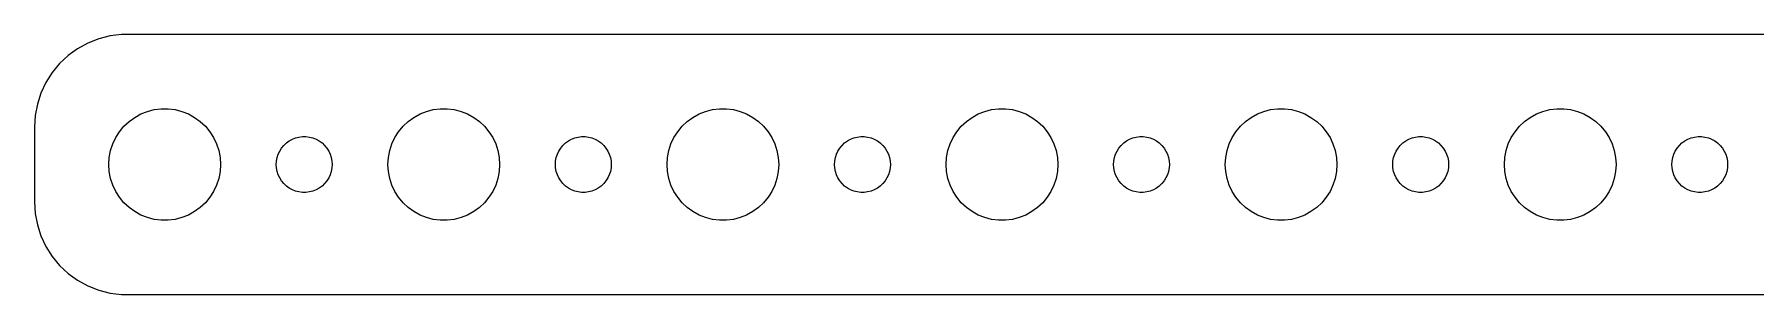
# Model space of a CAD drawing. Header units: metres. Extents: x -187 to 187, y 17 to 31.
# Drawn here: x -187 to -94.5, y 17 to 31 of the extents above; entities that cross this region are included whole.
import ezdxf

# ---------------------------------------------------------------- set-up
doc = ezdxf.new("R2010")
doc.units = ezdxf.units.M

msp = doc.modelspace()

# ---------------------------------------------------------------- linework, layer by layer
for p, q in [((-183.545, 30.7553), (-184.129, 30.5241)), ((-182.937, 30.9114), (-183.545, 30.7553)), ((-182.314, 30.9901), (-182.937, 30.9114)), ((182.314, 30.9901), (-182.314, 30.9901)), ((-185.187, 29.8526), (-185.645, 29.4227)), ((-184.679, 30.2216), (-185.187, 29.8526)), ((-184.129, 30.5241), (-184.679, 30.2216)), ((-186.045, 28.9389), (-186.382, 28.4088)), ((-185.645, 29.4227), (-186.045, 28.9389)), ((-186.649, 27.8406), (-186.843, 27.2434)), ((-186.382, 28.4088), (-186.649, 27.8406)), ((-186.843, 27.2434), (-186.961, 26.6267)), ((-181.277, 26.7145), (-180.927, 26.8532)), ((-180.927, 26.8532), (-180.562, 26.9469)), ((-180.562, 26.9469), (-180.188, 26.9941)), ((-180.188, 26.9941), (-179.812, 26.9941)), ((-179.812, 26.9941), (-179.438, 26.9469)), ((-179.438, 26.9469), (-179.073, 26.8532)), ((-179.073, 26.8532), (-178.723, 26.7145)), ((-166.277, 26.7145), (-165.927, 26.8532)), ((-165.927, 26.8532), (-165.562, 26.9469)), ((-165.562, 26.9469), (-165.188, 26.9941)), ((-165.188, 26.9941), (-164.812, 26.9941)), ((-164.812, 26.9941), (-164.438, 26.9469)), ((-164.438, 26.9469), (-164.073, 26.8532)), ((-164.073, 26.8532), (-163.723, 26.7145)), ((-151.277, 26.7145), (-150.927, 26.8532)), ((-150.927, 26.8532), (-150.562, 26.9469)), ((-150.562, 26.9469), (-150.188, 26.9941)), ((-150.188, 26.9941), (-149.812, 26.9941)), ((-149.812, 26.9941), (-149.438, 26.9469)), ((-149.438, 26.9469), (-149.073, 26.8532)), ((-149.073, 26.8532), (-148.723, 26.7145)), ((-136.277, 26.7145), (-135.927, 26.8532)), ((-135.927, 26.8532), (-135.562, 26.9469)), ((-135.562, 26.9469), (-135.188, 26.9941)), ((-135.188, 26.9941), (-134.812, 26.9941)), ((-134.812, 26.9941), (-134.438, 26.9469)), ((-134.438, 26.9469), (-134.073, 26.8532)), ((-134.073, 26.8532), (-133.723, 26.7145)), ((-121.277, 26.7145), (-120.927, 26.8532)), ((-120.927, 26.8532), (-120.562, 26.9469)), ((-120.562, 26.9469), (-120.188, 26.9941)), ((-120.188, 26.9941), (-119.812, 26.9941)), ((-119.812, 26.9941), (-119.438, 26.9469)), ((-119.438, 26.9469), (-119.073, 26.8532)), ((-119.073, 26.8532), (-118.723, 26.7145)), ((-106.277, 26.7145), (-105.927, 26.8532)), ((-105.927, 26.8532), (-105.562, 26.9469)), ((-105.562, 26.9469), (-105.188, 26.9941)), ((-105.188, 26.9941), (-104.812, 26.9941)), ((-104.812, 26.9941), (-104.438, 26.9469)), ((-104.438, 26.9469), (-104.073, 26.8532)), ((-104.073, 26.8532), (-103.723, 26.7145)), ((-186.961, 26.6267), (-187, 26)), ((-187, 26), (-187, 22)), ((-182.427, 25.7634), (-182.187, 26.0536)), ((-182.187, 26.0536), (-181.912, 26.3115)), ((-181.912, 26.3115), (-181.607, 26.533)), ((-181.607, 26.533), (-181.277, 26.7145)), ((-178.723, 26.7145), (-178.393, 26.533)), ((-178.393, 26.533), (-178.088, 26.3115)), ((-178.088, 26.3115), (-177.813, 26.0536)), ((-177.813, 26.0536), (-177.573, 25.7634)), ((-167.427, 25.7634), (-167.187, 26.0536)), ((-167.187, 26.0536), (-166.912, 26.3115)), ((-166.912, 26.3115), (-166.607, 26.533)), ((-166.607, 26.533), (-166.277, 26.7145)), ((-163.723, 26.7145), (-163.393, 26.533)), ((-163.393, 26.533), (-163.088, 26.3115)), ((-163.088, 26.3115), (-162.813, 26.0536)), ((-162.813, 26.0536), (-162.573, 25.7634)), ((-152.427, 25.7634), (-152.187, 26.0536)), ((-152.187, 26.0536), (-151.912, 26.3115)), ((-151.912, 26.3115), (-151.607, 26.533)), ((-151.607, 26.533), (-151.277, 26.7145)), ((-148.723, 26.7145), (-148.393, 26.533)), ((-148.393, 26.533), (-148.088, 26.3115)), ((-148.088, 26.3115), (-147.813, 26.0536)), ((-147.813, 26.0536), (-147.573, 25.7634)), ((-137.427, 25.7634), (-137.187, 26.0536)), ((-137.187, 26.0536), (-136.912, 26.3115)), ((-136.912, 26.3115), (-136.607, 26.533)), ((-136.607, 26.533), (-136.277, 26.7145)), ((-133.723, 26.7145), (-133.393, 26.533)), ((-133.393, 26.533), (-133.088, 26.3115)), ((-133.088, 26.3115), (-132.813, 26.0536)), ((-132.813, 26.0536), (-132.573, 25.7634)), ((-122.427, 25.7634), (-122.187, 26.0536)), ((-122.187, 26.0536), (-121.912, 26.3115)), ((-121.912, 26.3115), (-121.607, 26.533)), ((-121.607, 26.533), (-121.277, 26.7145)), ((-118.723, 26.7145), (-118.393, 26.533)), ((-118.393, 26.533), (-118.088, 26.3115)), ((-118.088, 26.3115), (-117.813, 26.0536)), ((-117.813, 26.0536), (-117.573, 25.7634)), ((-107.427, 25.7634), (-107.187, 26.0536)), ((-107.187, 26.0536), (-106.912, 26.3115)), ((-106.912, 26.3115), (-106.607, 26.533)), ((-106.607, 26.533), (-106.277, 26.7145)), ((-103.723, 26.7145), (-103.393, 26.533)), ((-103.393, 26.533), (-103.088, 26.3115)), ((-103.088, 26.3115), (-102.813, 26.0536)), ((-102.813, 26.0536), (-102.573, 25.7634)), ((-182.906, 24.7461), (-182.789, 25.1044)), ((-182.789, 25.1044), (-182.629, 25.4453)), ((-182.629, 25.4453), (-182.427, 25.7634)), ((-177.573, 25.7634), (-177.371, 25.4453)), ((-177.371, 25.4453), (-177.211, 25.1044)), ((-177.211, 25.1044), (-177.094, 24.7461)), ((-173.714, 24.8817), (-173.593, 25.0268)), ((-173.593, 25.0268), (-173.456, 25.1558)), ((-173.456, 25.1558), (-173.304, 25.2665)), ((-173.304, 25.2665), (-173.139, 25.3572)), ((-173.139, 25.3572), (-172.964, 25.4266)), ((-172.964, 25.4266), (-172.781, 25.4734)), ((-172.781, 25.4734), (-172.594, 25.497)), ((-172.594, 25.497), (-172.406, 25.497)), ((-172.406, 25.497), (-172.219, 25.4734)), ((-172.219, 25.4734), (-172.036, 25.4266)), ((-172.036, 25.4266), (-171.861, 25.3572)), ((-171.861, 25.3572), (-171.696, 25.2665)), ((-171.696, 25.2665), (-171.544, 25.1558)), ((-171.544, 25.1558), (-171.407, 25.0268)), ((-171.407, 25.0268), (-171.286, 24.8817)), ((-167.906, 24.7461), (-167.789, 25.1044)), ((-167.789, 25.1044), (-167.629, 25.4453)), ((-167.629, 25.4453), (-167.427, 25.7634)), ((-162.573, 25.7634), (-162.371, 25.4453)), ((-162.371, 25.4453), (-162.211, 25.1044)), ((-162.211, 25.1044), (-162.094, 24.7461)), ((-158.714, 24.8817), (-158.593, 25.0268)), ((-158.593, 25.0268), (-158.456, 25.1558)), ((-158.456, 25.1558), (-158.304, 25.2665)), ((-158.304, 25.2665), (-158.139, 25.3572)), ((-158.139, 25.3572), (-157.964, 25.4266)), ((-157.964, 25.4266), (-157.781, 25.4734)), ((-157.781, 25.4734), (-157.594, 25.497)), ((-157.594, 25.497), (-157.406, 25.497)), ((-157.406, 25.497), (-157.219, 25.4734)), ((-157.219, 25.4734), (-157.036, 25.4266)), ((-157.036, 25.4266), (-156.861, 25.3572)), ((-156.861, 25.3572), (-156.696, 25.2665)), ((-156.696, 25.2665), (-156.544, 25.1558)), ((-156.544, 25.1558), (-156.407, 25.0268)), ((-156.407, 25.0268), (-156.286, 24.8817)), ((-152.906, 24.7461), (-152.789, 25.1044)), ((-152.789, 25.1044), (-152.629, 25.4453)), ((-152.629, 25.4453), (-152.427, 25.7634)), ((-147.573, 25.7634), (-147.371, 25.4453)), ((-147.371, 25.4453), (-147.211, 25.1044)), ((-147.211, 25.1044), (-147.094, 24.7461)), ((-143.714, 24.8817), (-143.593, 25.0268)), ((-143.593, 25.0268), (-143.456, 25.1558)), ((-143.456, 25.1558), (-143.304, 25.2665)), ((-143.304, 25.2665), (-143.139, 25.3572)), ((-143.139, 25.3572), (-142.964, 25.4266)), ((-142.964, 25.4266), (-142.781, 25.4734)), ((-142.781, 25.4734), (-142.594, 25.497)), ((-142.594, 25.497), (-142.406, 25.497)), ((-142.406, 25.497), (-142.219, 25.4734)), ((-142.219, 25.4734), (-142.036, 25.4266)), ((-142.036, 25.4266), (-141.861, 25.3572)), ((-141.861, 25.3572), (-141.696, 25.2665)), ((-141.696, 25.2665), (-141.544, 25.1558)), ((-141.544, 25.1558), (-141.407, 25.0268)), ((-141.407, 25.0268), (-141.286, 24.8817)), ((-137.906, 24.7461), (-137.789, 25.1044)), ((-137.789, 25.1044), (-137.629, 25.4453)), ((-137.629, 25.4453), (-137.427, 25.7634)), ((-132.573, 25.7634), (-132.371, 25.4453)), ((-132.371, 25.4453), (-132.211, 25.1044)), ((-132.211, 25.1044), (-132.094, 24.7461)), ((-128.714, 24.8817), (-128.593, 25.0268)), ((-128.593, 25.0268), (-128.456, 25.1558)), ((-128.456, 25.1558), (-128.304, 25.2665)), ((-128.304, 25.2665), (-128.139, 25.3572)), ((-128.139, 25.3572), (-127.964, 25.4266)), ((-127.964, 25.4266), (-127.781, 25.4734)), ((-127.781, 25.4734), (-127.594, 25.497)), ((-127.594, 25.497), (-127.406, 25.497)), ((-127.406, 25.497), (-127.219, 25.4734)), ((-127.219, 25.4734), (-127.036, 25.4266)), ((-127.036, 25.4266), (-126.861, 25.3572)), ((-126.861, 25.3572), (-126.696, 25.2665)), ((-126.696, 25.2665), (-126.544, 25.1558)), ((-126.544, 25.1558), (-126.407, 25.0268)), ((-126.407, 25.0268), (-126.286, 24.8817)), ((-122.906, 24.7461), (-122.789, 25.1044)), ((-122.789, 25.1044), (-122.629, 25.4453)), ((-122.629, 25.4453), (-122.427, 25.7634)), ((-117.573, 25.7634), (-117.371, 25.4453)), ((-117.371, 25.4453), (-117.211, 25.1044)), ((-117.211, 25.1044), (-117.094, 24.7461)), ((-113.714, 24.8817), (-113.593, 25.0268)), ((-113.593, 25.0268), (-113.456, 25.1558)), ((-113.456, 25.1558), (-113.304, 25.2665)), ((-113.304, 25.2665), (-113.139, 25.3572)), ((-113.139, 25.3572), (-112.964, 25.4266)), ((-112.964, 25.4266), (-112.781, 25.4734)), ((-112.781, 25.4734), (-112.594, 25.497)), ((-112.594, 25.497), (-112.406, 25.497)), ((-112.406, 25.497), (-112.219, 25.4734)), ((-112.219, 25.4734), (-112.036, 25.4266)), ((-112.036, 25.4266), (-111.861, 25.3572)), ((-111.861, 25.3572), (-111.696, 25.2665)), ((-111.696, 25.2665), (-111.544, 25.1558)), ((-111.544, 25.1558), (-111.407, 25.0268)), ((-111.407, 25.0268), (-111.286, 24.8817)), ((-107.906, 24.7461), (-107.789, 25.1044)), ((-107.789, 25.1044), (-107.629, 25.4453)), ((-107.629, 25.4453), (-107.427, 25.7634)), ((-102.573, 25.7634), (-102.371, 25.4453)), ((-102.371, 25.4453), (-102.211, 25.1044)), ((-102.211, 25.1044), (-102.094, 24.7461)), ((-98.7135, 24.8817), (-98.5934, 25.0268)), ((-98.5934, 25.0268), (-98.4561, 25.1558)), ((-98.4561, 25.1558), (-98.3037, 25.2665)), ((-98.3037, 25.2665), (-98.1387, 25.3572)), ((-98.1387, 25.3572), (-97.9635, 25.4266)), ((-97.9635, 25.4266), (-97.7811, 25.4734)), ((-97.7811, 25.4734), (-97.5942, 25.497)), ((-97.5942, 25.497), (-97.4058, 25.497)), ((-97.4058, 25.497), (-97.2189, 25.4734)), ((-97.2189, 25.4734), (-97.0365, 25.4266)), ((-97.0365, 25.4266), (-96.8613, 25.3572)), ((-96.8613, 25.3572), (-96.6963, 25.2665)), ((-96.6963, 25.2665), (-96.5439, 25.1558)), ((-96.5439, 25.1558), (-96.4065, 25.0268)), ((-96.4065, 25.0268), (-96.2865, 24.8817)), ((-183, 24), (-182.976, 24.376)), ((-182.976, 24.376), (-182.906, 24.7461)), ((-177.094, 24.7461), (-177.024, 24.376)), ((-177.024, 24.376), (-177, 24)), ((-174, 24), (-173.988, 24.188)), ((-173.988, 24.188), (-173.953, 24.373)), ((-173.953, 24.373), (-173.895, 24.5522)), ((-173.895, 24.5522), (-173.814, 24.7226)), ((-173.814, 24.7226), (-173.714, 24.8817)), ((-171.286, 24.8817), (-171.186, 24.7226)), ((-171.186, 24.7226), (-171.105, 24.5522)), ((-171.105, 24.5522), (-171.047, 24.373)), ((-171.047, 24.373), (-171.012, 24.188)), ((-171.012, 24.188), (-171, 24)), ((-168, 24), (-167.976, 24.376)), ((-167.976, 24.376), (-167.906, 24.7461)), ((-162.094, 24.7461), (-162.024, 24.376)), ((-162.024, 24.376), (-162, 24)), ((-159, 24), (-158.988, 24.188)), ((-158.988, 24.188), (-158.953, 24.373)), ((-158.953, 24.373), (-158.895, 24.5522)), ((-158.895, 24.5522), (-158.814, 24.7226)), ((-158.814, 24.7226), (-158.714, 24.8817)), ((-156.286, 24.8817), (-156.186, 24.7226)), ((-156.186, 24.7226), (-156.105, 24.5522)), ((-156.105, 24.5522), (-156.047, 24.373)), ((-156.047, 24.373), (-156.012, 24.188)), ((-156.012, 24.188), (-156, 24)), ((-153, 24), (-152.976, 24.376)), ((-152.976, 24.376), (-152.906, 24.7461)), ((-147.094, 24.7461), (-147.024, 24.376)), ((-147.024, 24.376), (-147, 24)), ((-144, 24), (-143.988, 24.188)), ((-143.988, 24.188), (-143.953, 24.373)), ((-143.953, 24.373), (-143.895, 24.5522)), ((-143.895, 24.5522), (-143.814, 24.7226)), ((-143.814, 24.7226), (-143.714, 24.8817)), ((-141.286, 24.8817), (-141.186, 24.7226)), ((-141.186, 24.7226), (-141.105, 24.5522)), ((-141.105, 24.5522), (-141.047, 24.373)), ((-141.047, 24.373), (-141.012, 24.188)), ((-141.012, 24.188), (-141, 24)), ((-138, 24), (-137.976, 24.376)), ((-137.976, 24.376), (-137.906, 24.7461)), ((-132.094, 24.7461), (-132.024, 24.376)), ((-132.024, 24.376), (-132, 24)), ((-129, 24), (-128.988, 24.188)), ((-128.988, 24.188), (-128.953, 24.373)), ((-128.953, 24.373), (-128.895, 24.5522)), ((-128.895, 24.5522), (-128.814, 24.7226)), ((-128.814, 24.7226), (-128.714, 24.8817)), ((-126.286, 24.8817), (-126.186, 24.7226)), ((-126.186, 24.7226), (-126.105, 24.5522)), ((-126.105, 24.5522), (-126.047, 24.373)), ((-126.047, 24.373), (-126.012, 24.188)), ((-126.012, 24.188), (-126, 24)), ((-123, 24), (-122.976, 24.376)), ((-122.976, 24.376), (-122.906, 24.7461)), ((-117.094, 24.7461), (-117.024, 24.376)), ((-117.024, 24.376), (-117, 24)), ((-114, 24), (-113.988, 24.188)), ((-113.988, 24.188), (-113.953, 24.373)), ((-113.953, 24.373), (-113.895, 24.5522)), ((-113.895, 24.5522), (-113.814, 24.7226)), ((-113.814, 24.7226), (-113.714, 24.8817)), ((-111.286, 24.8817), (-111.186, 24.7226)), ((-111.186, 24.7226), (-111.105, 24.5522)), ((-111.105, 24.5522), (-111.047, 24.373)), ((-111.047, 24.373), (-111.012, 24.188)), ((-111.012, 24.188), (-111, 24)), ((-108, 24), (-107.976, 24.376)), ((-107.976, 24.376), (-107.906, 24.7461)), ((-102.094, 24.7461), (-102.024, 24.376)), ((-102.024, 24.376), (-102, 24)), ((-99, 24), (-98.9882, 24.188)), ((-98.9882, 24.188), (-98.9529, 24.373)), ((-98.9529, 24.373), (-98.8947, 24.5522)), ((-98.8947, 24.5522), (-98.8145, 24.7226)), ((-98.8145, 24.7226), (-98.7135, 24.8817)), ((-96.2865, 24.8817), (-96.1855, 24.7226)), ((-96.1855, 24.7226), (-96.1053, 24.5522)), ((-96.1053, 24.5522), (-96.0471, 24.373)), ((-96.0471, 24.373), (-96.0118, 24.188)), ((-96.0118, 24.188), (-96, 24)), ((-182.976, 23.624), (-183, 24)), ((-182.906, 23.2539), (-182.976, 23.624)), ((-182.789, 22.8956), (-182.906, 23.2539)), ((-177.094, 23.2539), (-177.211, 22.8956)), ((-177.024, 23.624), (-177.094, 23.2539)), ((-177, 24), (-177.024, 23.624)), ((-173.988, 23.812), (-174, 24)), ((-173.953, 23.627), (-173.988, 23.812)), ((-173.895, 23.4478), (-173.953, 23.627)), ((-173.814, 23.2774), (-173.895, 23.4478)), ((-173.714, 23.1183), (-173.814, 23.2774)), ((-171.186, 23.2774), (-171.286, 23.1183)), ((-171.105, 23.4478), (-171.186, 23.2774)), ((-171.047, 23.627), (-171.105, 23.4478)), ((-171.012, 23.812), (-171.047, 23.627)), ((-171, 24), (-171.012, 23.812)), ((-167.976, 23.624), (-168, 24)), ((-167.906, 23.2539), (-167.976, 23.624)), ((-167.789, 22.8956), (-167.906, 23.2539)), ((-162.094, 23.2539), (-162.211, 22.8956)), ((-162.024, 23.624), (-162.094, 23.2539)), ((-162, 24), (-162.024, 23.624)), ((-158.988, 23.812), (-159, 24)), ((-158.953, 23.627), (-158.988, 23.812)), ((-158.895, 23.4478), (-158.953, 23.627)), ((-158.814, 23.2774), (-158.895, 23.4478)), ((-158.714, 23.1183), (-158.814, 23.2774)), ((-156.186, 23.2774), (-156.286, 23.1183)), ((-156.105, 23.4478), (-156.186, 23.2774)), ((-156.047, 23.627), (-156.105, 23.4478)), ((-156.012, 23.812), (-156.047, 23.627)), ((-156, 24), (-156.012, 23.812)), ((-152.976, 23.624), (-153, 24)), ((-152.906, 23.2539), (-152.976, 23.624)), ((-152.789, 22.8956), (-152.906, 23.2539)), ((-147.094, 23.2539), (-147.211, 22.8956)), ((-147.024, 23.624), (-147.094, 23.2539)), ((-147, 24), (-147.024, 23.624)), ((-143.988, 23.812), (-144, 24)), ((-143.953, 23.627), (-143.988, 23.812)), ((-143.895, 23.4478), (-143.953, 23.627)), ((-143.814, 23.2774), (-143.895, 23.4478)), ((-143.714, 23.1183), (-143.814, 23.2774)), ((-141.186, 23.2774), (-141.286, 23.1183)), ((-141.105, 23.4478), (-141.186, 23.2774)), ((-141.047, 23.627), (-141.105, 23.4478)), ((-141.012, 23.812), (-141.047, 23.627)), ((-141, 24), (-141.012, 23.812)), ((-137.976, 23.624), (-138, 24)), ((-137.906, 23.2539), (-137.976, 23.624)), ((-137.789, 22.8956), (-137.906, 23.2539)), ((-132.094, 23.2539), (-132.211, 22.8956)), ((-132.024, 23.624), (-132.094, 23.2539)), ((-132, 24), (-132.024, 23.624)), ((-128.988, 23.812), (-129, 24)), ((-128.953, 23.627), (-128.988, 23.812)), ((-128.895, 23.4478), (-128.953, 23.627)), ((-128.814, 23.2774), (-128.895, 23.4478)), ((-128.714, 23.1183), (-128.814, 23.2774)), ((-126.186, 23.2774), (-126.286, 23.1183)), ((-126.105, 23.4478), (-126.186, 23.2774)), ((-126.047, 23.627), (-126.105, 23.4478)), ((-126.012, 23.812), (-126.047, 23.627)), ((-126, 24), (-126.012, 23.812)), ((-122.976, 23.624), (-123, 24)), ((-122.906, 23.2539), (-122.976, 23.624)), ((-122.789, 22.8956), (-122.906, 23.2539)), ((-117.094, 23.2539), (-117.211, 22.8956)), ((-117.024, 23.624), (-117.094, 23.2539)), ((-117, 24), (-117.024, 23.624)), ((-113.988, 23.812), (-114, 24)), ((-113.953, 23.627), (-113.988, 23.812)), ((-113.895, 23.4478), (-113.953, 23.627)), ((-113.814, 23.2774), (-113.895, 23.4478)), ((-113.714, 23.1183), (-113.814, 23.2774)), ((-111.186, 23.2774), (-111.286, 23.1183)), ((-111.105, 23.4478), (-111.186, 23.2774)), ((-111.047, 23.627), (-111.105, 23.4478)), ((-111.012, 23.812), (-111.047, 23.627)), ((-111, 24), (-111.012, 23.812)), ((-107.976, 23.624), (-108, 24)), ((-107.906, 23.2539), (-107.976, 23.624)), ((-107.789, 22.8956), (-107.906, 23.2539)), ((-102.094, 23.2539), (-102.211, 22.8956)), ((-102.024, 23.624), (-102.094, 23.2539)), ((-102, 24), (-102.024, 23.624)), ((-98.9882, 23.812), (-99, 24)), ((-98.9529, 23.627), (-98.9882, 23.812)), ((-98.8947, 23.4478), (-98.9529, 23.627)), ((-98.8145, 23.2774), (-98.8947, 23.4478)), ((-98.7135, 23.1183), (-98.8145, 23.2774)), ((-96.1855, 23.2774), (-96.2865, 23.1183)), ((-96.1053, 23.4478), (-96.1855, 23.2774)), ((-96.0471, 23.627), (-96.1053, 23.4478)), ((-96.0118, 23.812), (-96.0471, 23.627)), ((-96, 24), (-96.0118, 23.812)), ((-182.629, 22.5547), (-182.789, 22.8956)), ((-182.427, 22.2366), (-182.629, 22.5547)), ((-182.187, 21.9464), (-182.427, 22.2366)), ((-177.573, 22.2366), (-177.813, 21.9464)), ((-177.371, 22.5547), (-177.573, 22.2366)), ((-177.211, 22.8956), (-177.371, 22.5547)), ((-173.593, 22.9732), (-173.714, 23.1183)), ((-173.456, 22.8442), (-173.593, 22.9732)), ((-173.304, 22.7335), (-173.456, 22.8442)), ((-173.139, 22.6428), (-173.304, 22.7335)), ((-172.964, 22.5734), (-173.139, 22.6428)), ((-172.781, 22.5266), (-172.964, 22.5734)), ((-172.594, 22.503), (-172.781, 22.5266)), ((-172.406, 22.503), (-172.594, 22.503)), ((-172.219, 22.5266), (-172.406, 22.503)), ((-172.036, 22.5734), (-172.219, 22.5266)), ((-171.861, 22.6428), (-172.036, 22.5734)), ((-171.696, 22.7335), (-171.861, 22.6428)), ((-171.544, 22.8442), (-171.696, 22.7335)), ((-171.407, 22.9732), (-171.544, 22.8442)), ((-171.286, 23.1183), (-171.407, 22.9732)), ((-167.629, 22.5547), (-167.789, 22.8956)), ((-167.427, 22.2366), (-167.629, 22.5547)), ((-167.187, 21.9464), (-167.427, 22.2366)), ((-162.573, 22.2366), (-162.813, 21.9464)), ((-162.371, 22.5547), (-162.573, 22.2366)), ((-162.211, 22.8956), (-162.371, 22.5547)), ((-158.593, 22.9732), (-158.714, 23.1183)), ((-158.456, 22.8442), (-158.593, 22.9732)), ((-158.304, 22.7335), (-158.456, 22.8442)), ((-158.139, 22.6428), (-158.304, 22.7335)), ((-157.964, 22.5734), (-158.139, 22.6428)), ((-157.781, 22.5266), (-157.964, 22.5734)), ((-157.594, 22.503), (-157.781, 22.5266)), ((-157.406, 22.503), (-157.594, 22.503)), ((-157.219, 22.5266), (-157.406, 22.503)), ((-157.036, 22.5734), (-157.219, 22.5266)), ((-156.861, 22.6428), (-157.036, 22.5734)), ((-156.696, 22.7335), (-156.861, 22.6428)), ((-156.544, 22.8442), (-156.696, 22.7335)), ((-156.407, 22.9732), (-156.544, 22.8442)), ((-156.286, 23.1183), (-156.407, 22.9732)), ((-152.629, 22.5547), (-152.789, 22.8956)), ((-152.427, 22.2366), (-152.629, 22.5547)), ((-152.187, 21.9464), (-152.427, 22.2366)), ((-147.573, 22.2366), (-147.813, 21.9464)), ((-147.371, 22.5547), (-147.573, 22.2366)), ((-147.211, 22.8956), (-147.371, 22.5547)), ((-143.593, 22.9732), (-143.714, 23.1183)), ((-143.456, 22.8442), (-143.593, 22.9732)), ((-143.304, 22.7335), (-143.456, 22.8442)), ((-143.139, 22.6428), (-143.304, 22.7335)), ((-142.964, 22.5734), (-143.139, 22.6428)), ((-142.781, 22.5266), (-142.964, 22.5734)), ((-142.594, 22.503), (-142.781, 22.5266)), ((-142.406, 22.503), (-142.594, 22.503)), ((-142.219, 22.5266), (-142.406, 22.503)), ((-142.036, 22.5734), (-142.219, 22.5266)), ((-141.861, 22.6428), (-142.036, 22.5734)), ((-141.696, 22.7335), (-141.861, 22.6428)), ((-141.544, 22.8442), (-141.696, 22.7335)), ((-141.407, 22.9732), (-141.544, 22.8442)), ((-141.286, 23.1183), (-141.407, 22.9732)), ((-137.629, 22.5547), (-137.789, 22.8956)), ((-137.427, 22.2366), (-137.629, 22.5547)), ((-137.187, 21.9464), (-137.427, 22.2366)), ((-132.573, 22.2366), (-132.813, 21.9464)), ((-132.371, 22.5547), (-132.573, 22.2366)), ((-132.211, 22.8956), (-132.371, 22.5547)), ((-128.593, 22.9732), (-128.714, 23.1183)), ((-128.456, 22.8442), (-128.593, 22.9732)), ((-128.304, 22.7335), (-128.456, 22.8442)), ((-128.139, 22.6428), (-128.304, 22.7335)), ((-127.964, 22.5734), (-128.139, 22.6428)), ((-127.781, 22.5266), (-127.964, 22.5734)), ((-127.594, 22.503), (-127.781, 22.5266)), ((-127.406, 22.503), (-127.594, 22.503)), ((-127.219, 22.5266), (-127.406, 22.503)), ((-127.036, 22.5734), (-127.219, 22.5266)), ((-126.861, 22.6428), (-127.036, 22.5734)), ((-126.696, 22.7335), (-126.861, 22.6428)), ((-126.544, 22.8442), (-126.696, 22.7335)), ((-126.407, 22.9732), (-126.544, 22.8442)), ((-126.286, 23.1183), (-126.407, 22.9732)), ((-122.629, 22.5547), (-122.789, 22.8956)), ((-122.427, 22.2366), (-122.629, 22.5547)), ((-122.187, 21.9464), (-122.427, 22.2366)), ((-117.573, 22.2366), (-117.813, 21.9464)), ((-117.371, 22.5547), (-117.573, 22.2366)), ((-117.211, 22.8956), (-117.371, 22.5547)), ((-113.593, 22.9732), (-113.714, 23.1183)), ((-113.456, 22.8442), (-113.593, 22.9732)), ((-113.304, 22.7335), (-113.456, 22.8442)), ((-113.139, 22.6428), (-113.304, 22.7335)), ((-112.964, 22.5734), (-113.139, 22.6428)), ((-112.781, 22.5266), (-112.964, 22.5734)), ((-112.594, 22.503), (-112.781, 22.5266)), ((-112.406, 22.503), (-112.594, 22.503)), ((-112.219, 22.5266), (-112.406, 22.503)), ((-112.036, 22.5734), (-112.219, 22.5266)), ((-111.861, 22.6428), (-112.036, 22.5734)), ((-111.696, 22.7335), (-111.861, 22.6428)), ((-111.544, 22.8442), (-111.696, 22.7335)), ((-111.407, 22.9732), (-111.544, 22.8442)), ((-111.286, 23.1183), (-111.407, 22.9732)), ((-107.629, 22.5547), (-107.789, 22.8956)), ((-107.427, 22.2366), (-107.629, 22.5547)), ((-107.187, 21.9464), (-107.427, 22.2366)), ((-102.573, 22.2366), (-102.813, 21.9464)), ((-102.371, 22.5547), (-102.573, 22.2366)), ((-102.211, 22.8956), (-102.371, 22.5547)), ((-98.5934, 22.9732), (-98.7135, 23.1183)), ((-98.4561, 22.8442), (-98.5934, 22.9732)), ((-98.3037, 22.7335), (-98.4561, 22.8442)), ((-98.1387, 22.6428), (-98.3037, 22.7335)), ((-97.9635, 22.5734), (-98.1387, 22.6428)), ((-97.7811, 22.5266), (-97.9635, 22.5734)), ((-97.5942, 22.503), (-97.7811, 22.5266)), ((-97.4058, 22.503), (-97.5942, 22.503)), ((-97.2189, 22.5266), (-97.4058, 22.503)), ((-97.0365, 22.5734), (-97.2189, 22.5266)), ((-96.8613, 22.6428), (-97.0365, 22.5734)), ((-96.6963, 22.7335), (-96.8613, 22.6428)), ((-96.5439, 22.8442), (-96.6963, 22.7335)), ((-96.4065, 22.9732), (-96.5439, 22.8442)), ((-96.2865, 23.1183), (-96.4065, 22.9732)), ((-187, 22), (-186.961, 21.3733)), ((-186.961, 21.3733), (-186.843, 20.7566)), ((-181.912, 21.6885), (-182.187, 21.9464)), ((-181.607, 21.467), (-181.912, 21.6885)), ((-181.277, 21.2855), (-181.607, 21.467)), ((-180.927, 21.1468), (-181.277, 21.2855)), ((-178.723, 21.2855), (-179.073, 21.1468)), ((-178.393, 21.467), (-178.723, 21.2855)), ((-178.088, 21.6885), (-178.393, 21.467)), ((-177.813, 21.9464), (-178.088, 21.6885)), ((-166.912, 21.6885), (-167.187, 21.9464)), ((-166.607, 21.467), (-166.912, 21.6885)), ((-166.277, 21.2855), (-166.607, 21.467)), ((-165.927, 21.1468), (-166.277, 21.2855)), ((-163.723, 21.2855), (-164.073, 21.1468)), ((-163.393, 21.467), (-163.723, 21.2855)), ((-163.088, 21.6885), (-163.393, 21.467)), ((-162.813, 21.9464), (-163.088, 21.6885)), ((-151.912, 21.6885), (-152.187, 21.9464)), ((-151.607, 21.467), (-151.912, 21.6885)), ((-151.277, 21.2855), (-151.607, 21.467)), ((-150.927, 21.1468), (-151.277, 21.2855)), ((-148.723, 21.2855), (-149.073, 21.1468)), ((-148.393, 21.467), (-148.723, 21.2855)), ((-148.088, 21.6885), (-148.393, 21.467)), ((-147.813, 21.9464), (-148.088, 21.6885)), ((-136.912, 21.6885), (-137.187, 21.9464)), ((-136.607, 21.467), (-136.912, 21.6885)), ((-136.277, 21.2855), (-136.607, 21.467)), ((-135.927, 21.1468), (-136.277, 21.2855)), ((-133.723, 21.2855), (-134.073, 21.1468)), ((-133.393, 21.467), (-133.723, 21.2855)), ((-133.088, 21.6885), (-133.393, 21.467)), ((-132.813, 21.9464), (-133.088, 21.6885)), ((-121.912, 21.6885), (-122.187, 21.9464)), ((-121.607, 21.467), (-121.912, 21.6885)), ((-121.277, 21.2855), (-121.607, 21.467)), ((-120.927, 21.1468), (-121.277, 21.2855)), ((-118.723, 21.2855), (-119.073, 21.1468)), ((-118.393, 21.467), (-118.723, 21.2855)), ((-118.088, 21.6885), (-118.393, 21.467)), ((-117.813, 21.9464), (-118.088, 21.6885)), ((-106.912, 21.6885), (-107.187, 21.9464)), ((-106.607, 21.467), (-106.912, 21.6885)), ((-106.277, 21.2855), (-106.607, 21.467)), ((-105.927, 21.1468), (-106.277, 21.2855)), ((-103.723, 21.2855), (-104.073, 21.1468)), ((-103.393, 21.467), (-103.723, 21.2855)), ((-103.088, 21.6885), (-103.393, 21.467)), ((-102.813, 21.9464), (-103.088, 21.6885)), ((-186.843, 20.7566), (-186.649, 20.1594)), ((-180.562, 21.0531), (-180.927, 21.1468)), ((-180.188, 21.0059), (-180.562, 21.0531)), ((-179.812, 21.0059), (-180.188, 21.0059)), ((-179.438, 21.0531), (-179.812, 21.0059)), ((-179.073, 21.1468), (-179.438, 21.0531)), ((-165.562, 21.0531), (-165.927, 21.1468)), ((-165.188, 21.0059), (-165.562, 21.0531)), ((-164.812, 21.0059), (-165.188, 21.0059)), ((-164.438, 21.0531), (-164.812, 21.0059)), ((-164.073, 21.1468), (-164.438, 21.0531)), ((-150.562, 21.0531), (-150.927, 21.1468)), ((-150.188, 21.0059), (-150.562, 21.0531)), ((-149.812, 21.0059), (-150.188, 21.0059)), ((-149.438, 21.0531), (-149.812, 21.0059)), ((-149.073, 21.1468), (-149.438, 21.0531)), ((-135.562, 21.0531), (-135.927, 21.1468)), ((-135.188, 21.0059), (-135.562, 21.0531)), ((-134.812, 21.0059), (-135.188, 21.0059)), ((-134.438, 21.0531), (-134.812, 21.0059)), ((-134.073, 21.1468), (-134.438, 21.0531)), ((-120.562, 21.0531), (-120.927, 21.1468)), ((-120.188, 21.0059), (-120.562, 21.0531)), ((-119.812, 21.0059), (-120.188, 21.0059)), ((-119.438, 21.0531), (-119.812, 21.0059)), ((-119.073, 21.1468), (-119.438, 21.0531)), ((-105.562, 21.0531), (-105.927, 21.1468)), ((-105.188, 21.0059), (-105.562, 21.0531)), ((-104.812, 21.0059), (-105.188, 21.0059)), ((-104.438, 21.0531), (-104.812, 21.0059)), ((-104.073, 21.1468), (-104.438, 21.0531)), ((-186.649, 20.1594), (-186.382, 19.5912)), ((-186.382, 19.5912), (-186.045, 19.0611)), ((-186.045, 19.0611), (-185.645, 18.5773)), ((-185.645, 18.5773), (-185.187, 18.1474)), ((-185.187, 18.1474), (-184.679, 17.7784)), ((-184.679, 17.7784), (-184.129, 17.4759)), ((-184.129, 17.4759), (-183.545, 17.2447)), ((-183.545, 17.2447), (-182.937, 17.0886)), ((-182.937, 17.0886), (-182.314, 17.0099)), ((-182.314, 17.0099), (182.314, 17.0099))]:
    msp.add_line(p, q)

doc.saveas('drawing.dxf')
